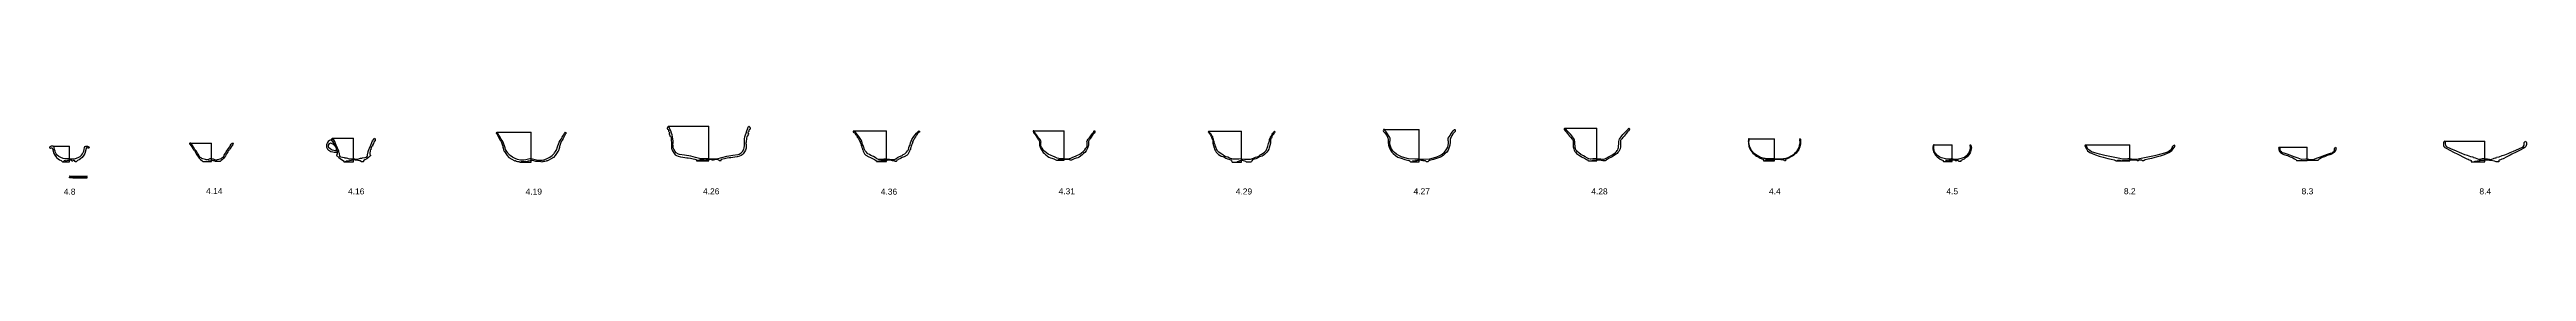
# Model space of a CAD drawing. Header units: millimetres. Extents: x -56 to 14433, y -102 to 92.
# Drawn here: x -56 to 6917, y -102 to 92 of the extents above; entities that cross this region are included whole.
import ezdxf

# ---------------------------------------------------------------- set-up
doc = ezdxf.new("R2010")
doc.units = ezdxf.units.MM
doc.header["$MEASUREMENT"] = 0
for name, color, linetype in [('Asa TSH_4.16', 7, 'Continuous'), ('Ejes', 7, 'Continuous'), ('Escala', 7, 'Continuous'), ('Sigla', 7, 'Continuous'), ('THS_4.27', 7, 'Continuous'), ('TSH_4.14', 7, 'Continuous'), ('TSH_4.16', 7, 'Continuous'), ('TSH_4.19', 7, 'Continuous'), ('TSH_4.26', 7, 'Continuous'), ('TSH_4.28', 7, 'Continuous'), ('TSH_4.29', 7, 'Continuous'), ('TSH_4.31', 7, 'Continuous'), ('TSH_4.36', 7, 'Continuous'), ('TSH_4.4', 7, 'Continuous'), ('TSH_4.5', 7, 'Continuous'), ('TSH_4.8', 7, 'Continuous')]:
    doc.layers.add(name, color=color, linetype=linetype)
doc.styles.get("Standard").update_dxf_attribs({"font": 'Arial.ttf'})

msp = doc.modelspace()

# ---------------------------------------------------------------- hatches: boundary and pattern name
at = {"layer": 'Escala'}
h = msp.add_hatch(color=7, dxfattribs=at)
h.dxf.hatch_style = 1
h.paths.add_polyline_path([(10, -54), (10, -52), (0, -52), (0, -54)])
h.paths.add_polyline_path([(20, -52), (20, -50), (10, -50), (10, -52)])
h.paths.add_polyline_path([(30, -54), (30, -52), (20, -52), (20, -54)])
h.paths.add_polyline_path([(40, -52), (40, -50), (30, -50), (30, -52)])
h.paths.add_polyline_path([(40, -52), (40, -54), (50, -54), (50, -52)])

# ---------------------------------------------------------------- linework, layer by layer
at = {"layer": 'Asa TSH_4.16'}
msp.add_lwpolyline([(747, 36.8), (747, 38.3), (744.3, 43.1), (742.5, 46.7), (740.8, 49.3), (739.2, 50.4), (739.1, 52.1), (739.5, 53.9), (739.1, 54.9), (739.3, 56.2), (736.8, 54), (734.8, 52.7), (731.9, 51.1), (729, 48.4), (726.8, 46), (724.9, 42), (724.1, 38.8), (723.8, 35.3), (723.7, 33.7), (724.7, 30.7), (726.8, 27), (729.8, 23.8), (733, 21.9), (736.1, 20.5), (741.5, 19), (745.7, 18), (750, 18), (752.2, 17.4), (753.9, 16.4), (753.6, 20.9), (753.2, 23.6), (752.6, 24.7), (751.5, 25.7), (750.8, 25.8), (750.7, 25), (749.8, 23), (747.8, 22.3), (744.3, 23.1), (739.6, 24.5), (733.7, 27.4), (730.5, 30.3), (729.8, 34.2), (729.6, 38), (732.2, 43.2), (735.5, 44.5), (739.2, 43.2), (742.4, 40.7), (745, 38.5)], close=True, dxfattribs=at)
at = {"layer": 'Ejes'}
for p, q in [((1204, 74.9), (1300, 74.9)), ((1687, 91.6), (1800, 91.6)), ((2208.2, 78.3), (2300, 78.3)), ((-45.9, 35.4), (0, 35.4)), ((340.5, 44.3), (400, 44.3)), ((741, 57.6), (800, 57.6)), ((741, 57.6), (800, 57.6)), ((4728, 56.1), (4800, 56.1)), ((5248.8, 39.3), (5300, 39.3)), ((5300, -7.9), (5300, 39.3)), ((-17.7, -9), (0, -9)), ((377.3, -8.2), (400, -8.2)), ((777.8, -8.8), (800, -8.8)), ((1268.5, -9.5), (1300, -9.5)), ((1767.7, -6), (1800, -6)), ((2274.1, -7.6), (2300, -7.6)), ((4769.9, -6.3), (4800, -6.3)), ((5280.7, -7.9), (5300, -7.9))]:
    msp.add_line(p, q, dxfattribs=at)
at = {"layer": 'Ejes', "color": 7}
for p, q in [((1300, -9.5), (1300, 74.9)), ((1800, -6), (1800, 91.6)), ((2300, -7.6), (2300, 78.3)), ((2714.8, 78.9), (2800, 78.9)), ((2800, -4.4), (2800, 78.9)), ((3207.7, 77.3), (3300, 77.3)), ((3300, -9.6), (3300, 77.3)), ((3700.9, 82.8), (3800, 82.8)), ((4209.6, 85.8), (4300, 85.8)), ((4300, -6.4), (4300, 85.8)), ((0, -9), (0, 35.4)), ((400, -8.2), (400, 44.3)), ((800, -8.8), (800, 57.6)), ((4800, -6.3), (4800, 56.1)), ((2782.3, -4.4), (2800, -4.4)), ((3286, -9.6), (3300, -9.6)), ((3780, -8.5), (3800, -8.5)), ((4281.6, -6.4), (4300, -6.4))]:
    msp.add_line(p, q, dxfattribs=at)
msp.add_lwpolyline([(3800, -8.5), (3800, 82.8)], dxfattribs=at)
at = {"layer": 'Escala', "color": 7}
for points in [[(40, -50), (40, -54), (50, -54), (50, -50), (0, -50), (0, -52)], [(10, -54), (0, -54), (0, -52), (50, -52)], [(10, -50), (10, -54), (20, -54)], [(20, -50), (20, -54), (30, -54)], [(30, -50), (30, -54), (40, -54)]]:
    msp.add_lwpolyline(points, dxfattribs=at)
at = {"layer": 'THS_4.27', "color": 7}
for points in [[(3800, 0), (3796.6, -1.6), (3788, -1.8), (3769.8, -0.4), (3759.7, 2), (3750.1, 5.4), (3742.2, 8.7), (3735.8, 13.1), (3730.1, 17.9), (3725.8, 22.5), (3722.2, 27.5), (3719.6, 32.9), (3718.4, 37.9), (3717.5, 42.6), (3717.5, 48.1), (3718.3, 51.1), (3718.6, 54.7), (3718.3, 58.2), (3716.1, 61.4), (3713.4, 65.6), (3711, 70), (3706.6, 76.3), (3703.6, 79.8), (3702.7, 80.9), (3701.9, 82.4), (3700.9, 82.8), (3699.6, 82.7), (3699, 81.5), (3698.9, 79.1), (3699.1, 76.9), (3699.9, 75.4), (3701, 74.8), (3702.8, 72.7), (3705.1, 69.9), (3708.4, 65.2), (3710.5, 61.2), (3711.8, 58.4), (3712.8, 56.2), (3712.8, 46.5), (3713.6, 38.1), (3715.4, 32.2), (3718.9, 24), (3722.7, 18.7), (3726.7, 14.3), (3732.9, 8.9), (3740, 4.5), (3748.7, 1.1), (3759.7, -2.1), (3767.4, -3.9), (3771.5, -5.5), (3774, -7.3), (3775.2, -8.5), (3780, -8.5), (3781.3, -7.4), (3782.1, -6.1), (3784.6, -5.8), (3787.1, -6.5), (3789.1, -6.3), (3790.7, -5.3), (3793.3, -4.7), (3796, -4.2), (3800, -4.3)], [(3800, 0), (3803.4, -1.6), (3812, -1.8), (3830.2, -0.4), (3840.3, 2), (3849.9, 5.4), (3857.8, 8.7), (3864.2, 13.1), (3869.9, 17.9), (3874.2, 22.5), (3877.8, 27.5), (3880.4, 32.9), (3881.6, 37.9), (3882.5, 42.6), (3882.5, 48.1), (3881.7, 51.1), (3881.4, 54.7), (3881.7, 58.2), (3883.9, 61.4), (3886.6, 65.6), (3889, 70), (3893.4, 76.3), (3896.4, 79.8), (3897.3, 80.9), (3898.1, 82.4), (3899.1, 82.8)], [(3899.1, 82.8), (3900.4, 82.7), (3901, 81.5), (3901.1, 79.1), (3900.9, 76.9), (3900.1, 75.4), (3899, 74.8), (3897.2, 72.7), (3894.9, 69.9), (3891.6, 65.2), (3889.5, 61.2), (3888.2, 58.4), (3887.2, 56.2), (3887.2, 46.5), (3886.4, 38.1), (3884.6, 32.2), (3881.1, 24), (3877.3, 18.7), (3873.3, 14.3), (3867.1, 8.9), (3860, 4.5), (3851.3, 1.1), (3840.3, -2.1), (3832.6, -3.9), (3828.5, -5.5), (3826, -7.3), (3824.8, -8.5), (3820, -8.5), (3818.7, -7.4), (3817.9, -6.1), (3815.4, -5.8), (3812.9, -6.5), (3810.9, -6.3), (3809.3, -5.3), (3806.7, -4.7), (3804, -4.2), (3800, -4.3)]]:
    msp.add_lwpolyline(points, dxfattribs=at)
at = {"layer": 'TSH_4.14', "color": 7}
for points in [[(400, 0), (395, 0), (395, 0), (393.2, -0.9), (391.2, -1.9), (388.2, -2.9), (385.2, -2.9), (383.4, -2.1), (379.6, -1), (375.7, -0.1), (372.5, 0.8), (370.6, 2), (367.5, 4.6), (366.3, 6.4), (364.2, 9.6), (362.4, 12.9), (360.5, 15.7), (358.5, 18.9), (356.5, 22.2), (353.6, 26.3), (349.6, 32.3), (347.1, 36.5), (344.2, 40.6), (341.9, 43.7), (340.5, 44.3), (339.1, 44), (338.4, 43.1), (338.5, 41.6), (339.8, 39.8), (342.1, 37.2), (345, 33.5), (347.6, 28.9), (349.6, 25.2), (350, 24.5), (350.6, 24.5), (351.2, 24.6), (351.6, 24.4), (352.2, 23.5), (354.1, 19.6), (357.2, 14), (360.7, 8.1), (363.2, 4.2), (365.3, 1.2), (368.7, -2.1), (372.6, -5.4), (375.3, -8), (376.5, -8.2), (377.3, -8.2), (377.9, -7.7), (383.7, -7.6), (388.8, -7.7), (390.3, -6.8), (391.9, -6.4), (393.8, -6.3), (395.9, -5.6), (400, -5.5)], [(400, 0), (405, 0), (405, 0), (406.8, -0.9), (408.8, -1.9), (411.8, -2.9), (414.8, -2.9), (416.6, -2.1), (420.4, -1), (424.3, -0.1), (427.5, 0.8), (429.4, 2), (432.5, 4.6), (433.7, 6.4), (435.8, 9.6), (437.6, 12.9), (439.5, 15.7), (441.5, 18.9), (443.5, 22.2), (446.4, 26.3), (450.4, 32.3), (452.9, 36.5), (455.8, 40.6), (458.1, 43.7), (459.5, 44.3)], [(459.5, 44.3), (460.9, 44), (461.6, 43.1), (461.5, 41.6), (460.2, 39.8), (457.9, 37.2), (455, 33.5), (452.4, 28.9), (450.4, 25.2), (450, 24.5), (449.4, 24.5), (448.8, 24.6), (448.4, 24.4), (447.8, 23.5), (445.9, 19.6), (442.8, 14), (439.3, 8.1), (436.8, 4.2), (434.7, 1.2), (431.3, -2.1), (427.4, -5.4), (424.7, -8), (423.5, -8.2), (422.7, -8.2), (422.1, -7.7), (416.3, -7.6), (411.2, -7.7), (409.7, -6.8), (408.1, -6.4), (406.2, -6.3), (404.1, -5.6), (400, -5.5)]]:
    msp.add_lwpolyline(points, dxfattribs=at)
at = {"layer": 'TSH_4.16'}
for points in [[(800, 0), (797.6, -0.6), (796.1, -0.9), (795.2, -1.6), (792.1, -1.8), (788.8, -1.7), (785.5, -0.6), (783.7, 0.4), (780.1, 1.2), (776.8, 1.5), (774.8, 2.3), (768.5, 3.1), (764.5, 4.5), (763.6, 5.2), (762.1, 5.6), (761.4, 6.6), (761, 8.6), (760.5, 12.6), (760, 14.2), (759.8, 16.8), (759, 18), (758.9, 20.9), (758.1, 21.8), (757.8, 24.1), (755.2, 29.9), (751.5, 38), (748.1, 45.4), (746.2, 50), (742.4, 56.5), (741, 57.6), (739.3, 56.2), (739.1, 54.9), (739.5, 53.9), (739.1, 52.1), (739.2, 50.4), (740.8, 49.3), (742.5, 46.7), (744.3, 43.1), (747, 38.3), (747, 37.8), (747, 36.8), (746.9, 36), (747.1, 35.5), (747.8, 35.2), (749.1, 33.6), (750.7, 30.6), (751.3, 28.1), (750.8, 25.8), (751.5, 25.7), (752.6, 24.7), (753.2, 23.6), (753.6, 20.9), (753.9, 16.9), (754, 15), (753.9, 13.1), (753.1, 11.5), (752.4, 9.4), (752.7, 8.3), (754.6, 6.8), (758.2, 3.7), (762.9, -0.2), (768.2, -3.5), (771.8, -5.6), (772.3, -6.3), (772.2, -7.5), (772.5, -8.5), (773.2, -8.8), (777.8, -8.8), (778.4, -8.6), (778.4, -8), (778.5, -7.4), (779.2, -6.7), (780.5, -6.4), (783.5, -6.1), (788.2, -5.1), (794.4, -3.7), (797.7, -3.4), (800, -3.5)], [(800, 0), (802.4, -0.6), (803.9, -0.9), (804.8, -1.6), (807.9, -1.8), (811.2, -1.7), (814.5, -0.6), (816.3, 0.4), (819.9, 1.2), (823.2, 1.5), (825.2, 2.3), (831.5, 3.1), (835.5, 4.5), (836.4, 5.2), (837.9, 5.6), (838.6, 6.6), (839, 8.6), (839.5, 12.6), (840, 14.2), (840.2, 16.8), (841, 18), (841.1, 20.9), (841.9, 21.8), (842.2, 24.1), (844.8, 29.9), (848.5, 38), (851.9, 45.4), (853.8, 50), (857.6, 56.5), (859, 57.6)], [(859, 57.6), (860.7, 56.2), (860.9, 54.9), (860.5, 53.9), (860.9, 52.1), (860.8, 50.4), (859.2, 49.3), (857.5, 46.7), (855.7, 43.1), (853, 38.3), (853, 37.8), (853, 36.8), (853.1, 36), (852.9, 35.5), (852.2, 35.2), (850.9, 33.6), (849.3, 30.6), (848.7, 28.1), (849.2, 25.8), (848.5, 25.7), (847.4, 24.7), (846.8, 23.6), (846.4, 20.9), (846.1, 16.9), (846, 15), (846.1, 13.1), (846.9, 11.5), (847.6, 9.4), (847.3, 8.3), (845.4, 6.8), (841.8, 3.7), (837.1, -0.2), (831.8, -3.5), (828.2, -5.6), (827.7, -6.3), (827.8, -7.5), (827.5, -8.5), (826.8, -8.8), (822.2, -8.8), (821.6, -8.6), (821.6, -8), (821.5, -7.4), (820.8, -6.7), (819.5, -6.4), (816.5, -6.1), (811.8, -5.1), (805.6, -3.7), (802.3, -3.4), (800, -3.5)]]:
    msp.add_lwpolyline(points, dxfattribs=at)
at = {"layer": 'TSH_4.19'}
for points in [[(1300, 0), (1296.6, -0.3), (1292.7, -1.4), (1289, -2.4), (1284.8, -3.6), (1279.6, -4.3), (1270.2, -4.2), (1261.7, -2.7), (1255.3, 0.3), (1247.7, 4.4), (1241, 9.1), (1235.3, 15), (1234, 16.9), (1231.4, 20.2), (1229.9, 22.8), (1227.9, 26.4), (1226.4, 30.4), (1224.6, 36), (1223.1, 40.7), (1222.5, 43.4), (1221, 46.4), (1218.4, 51.4), (1216, 55.2), (1212.5, 60.5), (1209.1, 66.3), (1206.9, 70.3), (1205, 73.9), (1204, 74.9), (1202.9, 74.4), (1201.8, 73.4), (1201.6, 71.8), (1202, 70.7), (1202.9, 70.8), (1203.5, 70.3), (1204.2, 68.5), (1206.1, 64.1), (1207.7, 60.9), (1210.2, 56.7), (1213, 52.3), (1215.5, 48.2), (1217.7, 43), (1219.6, 37.4), (1219.6, 36.5), (1220.1, 36.1), (1220.1, 33.4), (1220.3, 30.9), (1220.6, 30.7), (1221.1, 31.2), (1221.5, 30.1), (1221.2, 28.4), (1221.5, 27.6), (1222.3, 27.4), (1222.4, 26.5), (1222.1, 25.6), (1222.4, 24.8), (1223.5, 23.1), (1223.5, 21.9), (1224.6, 20.6), (1228.5, 14.7), (1232.7, 9.3), (1237.5, 3.7), (1245.5, -1.7), (1252.2, -5.4), (1253.7, -6.3), (1254.8, -5.8), (1255.6, -4.7), (1256.3, -5.1), (1257.1, -6.2), (1257.7, -7.4), (1261.2, -7.5), (1267, -7.9), (1268.5, -9.5), (1272, -8.8), (1273.1, -8.1), (1280.6, -7.6), (1286.4, -7.6), (1292.1, -6.3), (1297, -4.8), (1300, -5.6)], [(1300, 0), (1303.4, -0.3), (1307.3, -1.4), (1311, -2.4), (1315.2, -3.6), (1320.4, -4.3), (1329.8, -4.2), (1338.3, -2.7), (1344.7, 0.3), (1352.3, 4.4), (1359, 9.1), (1364.7, 15), (1366, 16.9), (1368.6, 20.2), (1370.1, 22.8), (1372.1, 26.4), (1373.6, 30.4), (1375.4, 36), (1376.9, 40.7), (1377.5, 43.4), (1379, 46.4), (1381.6, 51.4), (1384, 55.2), (1387.5, 60.5), (1390.9, 66.3), (1393.1, 70.3), (1395, 73.9), (1396, 74.9)], [(1396, 74.9), (1397.1, 74.4), (1398.2, 73.4), (1398.4, 71.8), (1398, 70.7), (1397.1, 70.8), (1396.5, 70.3), (1395.8, 68.5), (1393.9, 64.1), (1392.3, 60.9), (1389.8, 56.7), (1387, 52.3), (1384.5, 48.2), (1382.3, 43), (1380.4, 37.4), (1380.4, 36.5), (1379.9, 36.1), (1379.9, 33.4), (1379.7, 30.9), (1379.4, 30.7), (1378.9, 31.2), (1378.5, 30.1), (1378.8, 28.4), (1378.5, 27.6), (1377.7, 27.4), (1377.6, 26.5), (1377.9, 25.6), (1377.6, 24.8), (1376.5, 23.1), (1376.5, 21.9), (1375.4, 20.6), (1371.5, 14.7), (1367.3, 9.3), (1362.5, 3.7), (1354.5, -1.7), (1347.8, -5.4), (1346.3, -6.3), (1345.2, -5.8), (1344.4, -4.7), (1343.7, -5.1), (1342.9, -6.2), (1342.3, -7.4), (1338.8, -7.5), (1333, -7.9), (1331.5, -9.5), (1328, -8.8), (1326.9, -8.1), (1319.4, -7.6), (1313.6, -7.6), (1307.9, -6.3), (1303, -4.8), (1300, -5.6)]]:
    msp.add_lwpolyline(points, dxfattribs=at)
at = {"layer": 'TSH_4.26'}
for points in [[(1800, 0), (1777.3, 0), (1763, 3.8), (1749.1, 7), (1732.1, 9.7), (1717.8, 12.2), (1714.7, 12.7), (1708.5, 16.8), (1705, 20.7), (1701.7, 26.7), (1700.1, 31.1), (1699.5, 36.8), (1699.1, 38.2), (1699.1, 41.9), (1699.5, 44.1), (1699.7, 49.9), (1699, 56.2), (1698.1, 61.5), (1696.9, 67.4), (1695.1, 72.5), (1692.8, 78.2), (1690.7, 83.3), (1688.7, 88.6), (1687.9, 91), (1687, 91.6), (1685.9, 91), (1685, 89.9), (1684.5, 88.7), (1684, 87.6), (1683.2, 86.8), (1683.2, 84.8), (1683.7, 83.1), (1685.6, 82), (1686.9, 80.4), (1686.8, 77.5), (1687.2, 76.7), (1688.7, 75.2), (1689.7, 73), (1689.6, 71.8), (1688.4, 70.8), (1688.5, 69.8), (1689.2, 67.7), (1690, 66.4), (1689.9, 64.8), (1690.6, 63.9), (1691.8, 63.3), (1693.2, 62), (1693.8, 58), (1693.8, 54.2), (1694.4, 50.7), (1694.9, 47.1), (1695.5, 44.3), (1695.4, 41.5), (1694.8, 41.1), (1694.7, 40.3), (1694.9, 39.4), (1694.8, 35.6), (1694.9, 30), (1696.8, 24.3), (1699.5, 19.2), (1703.3, 14.1), (1705.8, 10.6), (1708.7, 8.9), (1713.8, 7.2), (1720.1, 5.7), (1727.1, 4.6), (1737.8, 2.8), (1742.3, 2), (1748.2, 1.4), (1756, -0.3), (1760.9, -1.8), (1763.9, -2.7), (1766.1, -2.9), (1766.3, -3.8), (1766, -4.5), (1765.4, -5.4), (1765.7, -5.9), (1767.7, -6), (1769.5, -5.8), (1770.4, -5.3), (1770.3, -4.3), (1770.9, -3.8), (1772, -3.8), (1773.7, -3), (1776.3, -2.4), (1778.3, -2.2), (1780.9, -2.1), (1782.5, -2.5), (1783.5, -3.1), (1785.7, -3.5), (1787.5, -4), (1789.7, -3.9), (1792.3, -3.4), (1794.5, -2.7), (1798.1, -2.5), (1799, -2.4), (1800, -2.4)], [(1800, 0), (1822.7, 0), (1837, 3.8), (1850.9, 7), (1867.9, 9.7), (1882.2, 12.2), (1885.3, 12.7), (1891.5, 16.8), (1895, 20.7), (1898.3, 26.7), (1899.9, 31.1), (1900.5, 36.8), (1900.9, 38.2), (1900.9, 41.9), (1900.5, 44.1), (1900.3, 49.9), (1901, 56.2), (1901.9, 61.5), (1903.1, 67.4), (1904.9, 72.5), (1907.2, 78.2), (1909.3, 83.3), (1911.3, 88.6), (1912.1, 91), (1913, 91.6)], [(1913, 91.6), (1914.1, 91), (1915, 89.9), (1915.5, 88.7), (1916, 87.6), (1916.8, 86.8), (1916.8, 84.8), (1916.3, 83.1), (1914.4, 82), (1913.1, 80.4), (1913.2, 77.5), (1912.8, 76.7), (1911.3, 75.2), (1910.3, 73), (1910.4, 71.8), (1911.6, 70.8), (1911.5, 69.8), (1910.8, 67.7), (1910, 66.4), (1910.1, 64.8), (1909.4, 63.9), (1908.2, 63.3), (1906.8, 62), (1906.2, 58), (1906.2, 54.2), (1905.6, 50.7), (1905.1, 47.1), (1904.5, 44.3), (1904.6, 41.5), (1905.2, 41.1), (1905.3, 40.3), (1905.1, 39.4), (1905.2, 35.6), (1905.1, 30), (1903.2, 24.3), (1900.5, 19.2), (1896.7, 14.1), (1894.2, 10.6), (1891.3, 8.9), (1886.2, 7.2), (1879.9, 5.7), (1872.9, 4.6), (1862.2, 2.8), (1857.7, 2), (1851.8, 1.4), (1844, -0.3), (1839.1, -1.8), (1836.1, -2.7), (1833.9, -2.9), (1833.7, -3.8), (1834, -4.5), (1834.6, -5.4), (1834.3, -5.9), (1832.3, -6), (1830.5, -5.8), (1829.6, -5.3), (1829.7, -4.3), (1829.1, -3.8), (1828, -3.8), (1826.3, -3), (1823.7, -2.4), (1821.7, -2.2), (1819.1, -2.1), (1817.5, -2.5), (1816.5, -3.1), (1814.3, -3.5), (1812.5, -4), (1810.3, -3.9), (1807.7, -3.4), (1805.5, -2.7), (1801.9, -2.5), (1801, -2.4), (1800, -2.4)]]:
    msp.add_lwpolyline(points, dxfattribs=at)
at = {"layer": 'TSH_4.28', "color": 7}
for p, q in [((5675.6, 38.9), (5800, 38.9)), ((5800, -6.5), (5800, 38.9)), ((6220.6, 32.1), (6300, 32.1)), ((6300, -5), (6300, 32.1)), ((6687.1, 49.2), (6800, 49.2)), ((6800, -9.1), (6800, 49.2)), ((5765.3, -6.5), (5800, -6.5)), ((6768.7, -9.1), (6800, -9.1))]:
    msp.add_line(p, q, dxfattribs=at)
for points in [[(4300, 0), (4292.1, 0), (4288.6, -0.8), (4283.8, -1.8), (4280.9, -1.1), (4277.6, -0.3), (4273.8, 1.8), (4267.3, 5.1), (4262, 8), (4255.1, 11.9), (4248.8, 16.6), (4244.7, 20.3), (4242.5, 23.5), (4240.9, 25.4), (4240, 28.6), (4239.1, 32), (4238.6, 36.1), (4238.1, 41.2), (4237.8, 47.2), (4237.3, 52.9), (4236.4, 55.4), (4234.6, 58), (4231.9, 61.4), (4229.5, 64.4), (4226.6, 67.9), (4224, 70.7), (4221, 74.2), (4218.7, 76.6), (4215.5, 79.8), (4213.2, 82.6), (4211.9, 84.2), (4210.8, 85.4), (4209.6, 85.8), (4208.6, 85.3), (4208.2, 84), (4208.3, 82), (4208.6, 81.2), (4211.1, 78.5), (4213.6, 75.7), (4217.1, 71.5), (4220.2, 67.7), (4223.3, 63.8), (4226.5, 59.6), (4229.3, 56.4), (4231.4, 54.2), (4232.6, 52.2), (4233.5, 51), (4233.2, 45.1), (4233.7, 33.4), (4234.8, 27.5), (4236.3, 23.6), (4238.2, 20.5), (4240.6, 17.6), (4243.1, 14.8), (4245.5, 12.5), (4248.3, 10.7), (4252.9, 8.1), (4257, 5.7), (4260.6, 3.6), (4264.9, 1.4), (4268.2, -0.5), (4271.2, -2), (4272.9, -2.8), (4274.2, -3.3), (4274.5, -5.5), (4276.3, -5.9), (4277.9, -6.4), (4281.6, -6.4), (4283.4, -5.6), (4287, -5.5), (4289, -4.6), (4293.2, -4.3), (4294.7, -3.9), (4297.9, -4.6), (4300, -5.5)], [(4300, 0), (4307.9, 0), (4311.4, -0.8), (4316.2, -1.8), (4319.1, -1.1), (4322.4, -0.3), (4326.2, 1.8), (4332.7, 5.1), (4338, 8), (4344.9, 11.9), (4351.2, 16.6), (4355.3, 20.3), (4357.5, 23.5), (4359.1, 25.4), (4360, 28.6), (4360.9, 32), (4361.4, 36.1), (4361.9, 41.2), (4362.2, 47.2), (4362.7, 52.9), (4363.6, 55.4), (4365.4, 58), (4368.1, 61.4), (4370.5, 64.4), (4373.4, 67.9), (4376, 70.7), (4379, 74.2), (4381.3, 76.6), (4384.5, 79.8), (4386.8, 82.6), (4388.1, 84.2), (4389.2, 85.4), (4390.4, 85.8)], [(4390.4, 85.8), (4391.4, 85.3), (4391.8, 84), (4391.7, 82), (4391.4, 81.2), (4388.9, 78.5), (4386.4, 75.7), (4382.9, 71.5), (4379.8, 67.7), (4376.7, 63.8), (4373.5, 59.6), (4370.7, 56.4), (4368.6, 54.2), (4367.4, 52.2), (4366.5, 51), (4366.8, 45.1), (4366.3, 33.4), (4365.2, 27.5), (4363.7, 23.6), (4361.8, 20.5), (4359.4, 17.6), (4356.9, 14.8), (4354.5, 12.5), (4351.7, 10.7), (4347.1, 8.1), (4343, 5.7), (4339.4, 3.6), (4335.1, 1.4), (4331.8, -0.5), (4328.8, -2), (4327.1, -2.8), (4325.8, -3.3), (4325.5, -5.5), (4323.7, -5.9), (4322.1, -6.4), (4318.4, -6.4), (4316.6, -5.6), (4313, -5.5), (4311, -4.6), (4306.8, -4.3), (4305.3, -3.9), (4302.1, -4.6), (4300, -5.5)], [(5800, 0), (5794.6, -0.4), (5780.9, -1.5), (5767.3, 1.4), (5748.8, 5.2), (5730.2, 8.6), (5715, 12.7), (5701.5, 16.9), (5692.6, 19.6), (5687.7, 22.9), (5682.6, 27.3), (5679.9, 31.2), (5679.4, 32.9), (5679.5, 34.3), (5677.9, 36.3), (5676.7, 37.5), (5675.6, 38.9), (5674.2, 38.4), (5673.7, 37.1), (5674.2, 34.4), (5678.2, 27.4), (5681, 22.2), (5687.7, 17.7), (5694.5, 14.9), (5703.3, 11.3), (5714.4, 7.5), (5725.6, 4.1), (5738.9, 0.6), (5747.8, -1.4), (5756, -3.6), (5759.6, -5.2), (5760.9, -6.5), (5765.3, -6.5), (5766.1, -4.4), (5767.6, -3.9), (5773.1, -4.4), (5775.8, -6.5), (5778.3, -6.5), (5779, -4.7), (5781.4, -3.8), (5784.1, -3.9), (5796.5, -3.8), (5800, -3.6)], [(5800, 0), (5805.4, -0.4), (5819.1, -1.5), (5832.7, 1.4), (5851.2, 5.2), (5869.8, 8.6), (5885, 12.7), (5898.5, 16.9), (5907.4, 19.6), (5912.3, 22.9), (5917.4, 27.3), (5920.1, 31.2), (5920.6, 32.9), (5920.5, 34.3), (5922.1, 36.3), (5923.3, 37.5), (5924.4, 38.9)], [(5924.4, 38.9), (5925.8, 38.4), (5926.3, 37.1), (5925.8, 34.4), (5921.8, 27.4), (5919, 22.2), (5912.3, 17.7), (5905.5, 14.9), (5896.7, 11.3), (5885.6, 7.5), (5874.4, 4.1), (5861.1, 0.6), (5852.2, -1.4), (5844, -3.6), (5840.4, -5.2), (5839.1, -6.5), (5834.7, -6.5), (5833.9, -4.4), (5832.4, -3.9), (5826.9, -4.4), (5824.2, -6.5), (5821.7, -6.5), (5821, -4.7), (5818.6, -3.8), (5815.9, -3.9), (5803.5, -3.8), (5800, -3.6)], [(6300, 0), (6296, -1.7), (6283.4, -1.9), (6273.9, 1.3), (6262.6, 5.2), (6250.6, 10.4), (6243.4, 13.1), (6235.1, 15.2), (6230.4, 17), (6227.5, 18.9), (6224.8, 21.7), (6223.7, 23.9), (6223.4, 26.7), (6223.6, 28.3), (6222.8, 30.9), (6221.8, 31.9), (6220.6, 32.1), (6219.7, 31), (6219, 30.2), (6219.5, 27.2), (6219.9, 25.5), (6220.5, 22.7), (6222, 20), (6224.1, 17.8), (6227, 15.6), (6230.3, 13.7), (6233.7, 12.3), (6236.8, 11.1), (6240.6, 10.1), (6244.3, 9), (6248.3, 7.3), (6251.5, 5.6), (6255.6, 4), (6259.7, 2.1), (6264.4, 0), (6267.8, -1.9), (6268.8, -3.1), (6269.2, -5), (6300, -5)], [(6300, 0), (6304, -1.7), (6316.6, -1.9), (6326.1, 1.3), (6337.4, 5.2), (6349.4, 10.4), (6356.6, 13.1), (6364.9, 15.2), (6369.6, 17), (6372.5, 18.9), (6375.2, 21.7), (6376.3, 23.9), (6376.6, 26.7), (6376.4, 28.3), (6377.2, 30.9), (6378.2, 31.9), (6379.4, 32.1)], [(6379.4, 32.1), (6380.3, 31), (6381, 30.2), (6380.5, 27.2), (6380.1, 25.5), (6379.5, 22.7), (6378, 20), (6375.9, 17.8), (6373, 15.6), (6369.7, 13.7), (6366.3, 12.3), (6363.2, 11.1), (6359.4, 10.1), (6355.7, 9), (6351.7, 7.3), (6348.5, 5.6), (6344.4, 4), (6340.3, 2.1), (6335.6, 0), (6332.2, -1.9), (6331.2, -3.1), (6330.8, -5), (6300, -5)], [(6800, 0), (6792.7, 0), (6788.1, -1.1), (6785.7, -2.2), (6782.9, -2.3), (6773.9, 1.5), (6770.1, 2.7), (6768.3, 2.3), (6767, 4), (6760.3, 5.6), (6751.3, 9), (6743.9, 11.1), (6734.8, 15.1), (6728.5, 17.7), (6719.8, 21), (6704.2, 28), (6691.9, 33.8), (6689.6, 38), (6689.2, 42), (6689.2, 46.1), (6688, 47.3), (6687.1, 49.2), (6685, 48.7), (6683.9, 47.2), (6683.1, 44.6), (6683.2, 40.4), (6683.7, 37.3), (6684.7, 34.3), (6687.4, 31.9), (6692.4, 28.6), (6700.9, 24.3), (6711.9, 18.7), (6724.1, 12.4), (6729.4, 10.3), (6738.1, 5.6), (6748.9, -0.3), (6752.5, -1.7), (6756, -2.9), (6759.7, -3.7), (6761.1, -5.4), (6761.3, -8.6), (6761.9, -9.1), (6768.7, -9.1), (6772.8, -7), (6783.8, -5.5), (6786.4, -5.2), (6787.5, -4.2), (6796.8, -4), (6800, -4.7)], [(6800, 0), (6807.3, 0), (6811.9, -1.1), (6814.3, -2.2), (6817.1, -2.3), (6826.1, 1.5), (6829.9, 2.7), (6831.7, 2.3), (6833, 4), (6839.7, 5.6), (6848.7, 9), (6856.1, 11.1), (6865.2, 15.1), (6871.5, 17.7), (6880.2, 21), (6895.8, 28), (6908.1, 33.8), (6910.4, 38), (6910.8, 42), (6910.8, 46.1), (6912, 47.3), (6912.9, 49.2)], [(6912.9, 49.2), (6915, 48.7), (6916.1, 47.2), (6916.9, 44.6), (6916.8, 40.4), (6916.3, 37.3), (6915.3, 34.3), (6912.6, 31.9), (6907.6, 28.6), (6899.1, 24.3), (6888.1, 18.7), (6875.9, 12.4), (6870.6, 10.3), (6861.9, 5.6), (6851.1, -0.3), (6847.5, -1.7), (6844, -2.9), (6840.3, -3.7), (6838.9, -5.4), (6838.7, -8.6), (6838.1, -9.1), (6831.3, -9.1), (6827.2, -7), (6816.2, -5.5), (6813.6, -5.2), (6812.5, -4.2), (6803.2, -4), (6800, -4.7)]]:
    msp.add_lwpolyline(points, dxfattribs=at)
at = {"layer": 'TSH_4.29', "color": 7}
for points in [[(3300, 0), (3292.1, -1.1), (3290.1, -1.8), (3281.2, -1.8), (3275.3, -1), (3266.3, 1.3), (3260.8, 4.1), (3256.8, 5.1), (3253.6, 6.1), (3250.5, 8.4), (3247.7, 11.1), (3244.2, 13.1), (3239.7, 15.4), (3235.7, 18.6), (3232.9, 21.1), (3231, 23.2), (3229.8, 25.7), (3229, 27.4), (3228, 30), (3227.2, 32.4), (3226.5, 35.1), (3225.3, 39.5), (3224.1, 43.2), (3222.6, 47.6), (3221.9, 50.7), (3221.2, 54.5), (3220.1, 57.3), (3219.1, 58.9), (3218.8, 59.9), (3218.5, 61.3), (3217.2, 63.6), (3215.3, 67.1), (3213.8, 69.3), (3211.9, 72), (3210, 73.9), (3208.9, 75.4), (3208.5, 76.9), (3207.7, 77.3), (3206.3, 77.1), (3206, 76.2), (3206.3, 74.6), (3207.8, 73.3), (3209.3, 71.1), (3211.2, 68.4), (3212.5, 66), (3213.6, 64.6), (3214.7, 62.5), (3215.3, 60.5), (3216.2, 58.3), (3216.5, 56.6), (3217.5, 55.6), (3218.3, 54.8), (3218.8, 53), (3219.1, 43.8), (3220.6, 37.1), (3222.3, 30.2), (3223.6, 26.5), (3226.4, 21.8), (3228.6, 18.4), (3231.4, 15.5), (3235.2, 12.3), (3239.3, 9), (3241.9, 7.2), (3244.4, 6.8), (3247.1, 6.6), (3249.8, 4.8), (3252.7, 3), (3255.6, 1.7), (3260.1, -0.2), (3263.8, -1.2), (3267.2, -2.2), (3269.5, -3.4), (3271.2, -5.7), (3272.4, -7.8), (3273.8, -9.6), (3286, -9.6), (3288.3, -8.2), (3290.8, -7.4), (3294.3, -6), (3295.8, -5.5), (3299, -5.5), (3300, -6.3)], [(3300, 0), (3307.9, -1.1), (3309.9, -1.8), (3318.8, -1.8), (3324.7, -1), (3333.7, 1.3), (3339.2, 4.1), (3343.2, 5.1), (3346.4, 6.1), (3349.5, 8.4), (3352.3, 11.1), (3355.8, 13.1), (3360.3, 15.4), (3364.3, 18.6), (3367.1, 21.1), (3369, 23.2), (3370.2, 25.7), (3371, 27.4), (3372, 30), (3372.8, 32.4), (3373.5, 35.1), (3374.7, 39.5), (3375.9, 43.2), (3377.4, 47.6), (3378.1, 50.7), (3378.8, 54.5), (3379.9, 57.3), (3380.9, 58.9), (3381.2, 59.9), (3381.5, 61.3), (3382.8, 63.6), (3384.7, 67.1), (3386.2, 69.3), (3388.1, 72), (3390, 73.9), (3391.1, 75.4), (3391.5, 76.9), (3392.3, 77.3)], [(3392.3, 77.3), (3393.7, 77.1), (3394, 76.2), (3393.7, 74.6), (3392.2, 73.3), (3390.7, 71.1), (3388.8, 68.4), (3387.5, 66), (3386.4, 64.6), (3385.3, 62.5), (3384.7, 60.5), (3383.8, 58.3), (3383.5, 56.6), (3382.5, 55.6), (3381.7, 54.8), (3381.2, 53), (3380.9, 43.8), (3379.4, 37.1), (3377.7, 30.2), (3376.4, 26.5), (3373.6, 21.8), (3371.4, 18.4), (3368.6, 15.5), (3364.8, 12.3), (3360.7, 9), (3358.1, 7.2), (3355.6, 6.8), (3352.9, 6.6), (3350.2, 4.8), (3347.3, 3), (3344.4, 1.7), (3339.9, -0.2), (3336.2, -1.2), (3332.8, -2.2), (3330.5, -3.4), (3328.8, -5.7), (3327.6, -7.8), (3326.2, -9.6), (3314, -9.6), (3311.7, -8.2), (3309.2, -7.4), (3305.7, -6), (3304.2, -5.5), (3301, -5.5), (3300, -6.3)]]:
    msp.add_lwpolyline(points, dxfattribs=at)
at = {"layer": 'TSH_4.31', "color": 7}
for points in [[(2800, 0), (2790.8, 0), (2785.2, 0.6), (2780.6, 1.9), (2775, 4), (2768.1, 6.8), (2763.6, 9.2), (2755.6, 13.2), (2750.6, 16.5), (2745.8, 20.7), (2741.3, 25.2), (2738.3, 29.6), (2736.2, 32.6), (2735.1, 36.4), (2734.5, 39.6), (2734.9, 42.7), (2735.2, 45.5), (2735.7, 48.5), (2734.8, 50.5), (2731.6, 54.8), (2729.4, 57.8), (2726.7, 61.6), (2724.5, 64.8), (2722.3, 67.7), (2720, 71.4), (2718.6, 73.2), (2717, 75.3), (2716.1, 76.6), (2715.7, 78), (2714.8, 78.9), (2713.7, 78.7), (2712.9, 78.2), (2712.9, 77.2), (2713.7, 74.8), (2715, 72.4), (2716.1, 71), (2717.3, 70.4), (2718.7, 68.4), (2720.8, 65.2), (2723.8, 60.4), (2725.4, 57.5), (2727.2, 54.5), (2729.3, 52), (2730.1, 50.8), (2730.7, 49.3), (2731.2, 37.3), (2731.8, 34.9), (2733.5, 30), (2735.8, 25.9), (2738.1, 21.9), (2741.5, 17.7), (2745.4, 14.2), (2749.2, 10.9), (2753.8, 7.1), (2757.6, 4.3), (2761.5, 2.7), (2765.6, 1.4), (2771, -0.6), (2775, -2.4), (2776.7, -3.6), (2778.5, -4.4), (2782.3, -4.4), (2784.8, -2.5), (2787.3, -2), (2789.4, -2.3), (2791.5, -2.6), (2800, -2.6)], [(2800, 0), (2809.2, 0), (2814.8, 0.6), (2819.4, 1.9), (2825, 4), (2831.9, 6.8), (2836.4, 9.2), (2844.4, 13.2), (2849.4, 16.5), (2854.2, 20.7), (2858.7, 25.2), (2861.7, 29.6), (2863.8, 32.6), (2864.9, 36.4), (2865.5, 39.6), (2865.1, 42.7), (2864.8, 45.5), (2864.3, 48.5), (2865.2, 50.5), (2868.4, 54.8), (2870.6, 57.8), (2873.3, 61.6), (2875.5, 64.8), (2877.7, 67.7), (2880, 71.4), (2881.4, 73.2), (2883, 75.3), (2883.9, 76.6), (2884.3, 78), (2885.2, 78.9)], [(2885.2, 78.9), (2886.3, 78.7), (2887.1, 78.2), (2887.1, 77.2), (2886.3, 74.8), (2885, 72.4), (2883.9, 71), (2882.7, 70.4), (2881.3, 68.4), (2879.2, 65.2), (2876.2, 60.4), (2874.6, 57.5), (2872.8, 54.5), (2870.7, 52), (2869.9, 50.8), (2869.3, 49.3), (2868.8, 37.3), (2868.2, 34.9), (2866.5, 30), (2864.2, 25.9), (2861.9, 21.9), (2858.5, 17.7), (2854.6, 14.2), (2850.8, 10.9), (2846.2, 7.1), (2842.4, 4.3), (2838.5, 2.7), (2834.4, 1.4), (2829, -0.6), (2825, -2.4), (2823.3, -3.6), (2821.5, -4.4), (2817.7, -4.4), (2815.2, -2.5), (2812.7, -2), (2810.6, -2.3), (2808.5, -2.6), (2800, -2.6)]]:
    msp.add_lwpolyline(points, dxfattribs=at)
at = {"layer": 'TSH_4.36'}
for points in [[(2300, 0), (2298.9, -0.9), (2296.9, -1.1), (2292.6, -1.4), (2289.5, -1.9), (2280.3, -2.7), (2277.5, -2.2), (2273.5, -0.2), (2268.7, 3.6), (2263.5, 6.5), (2256, 9.1), (2252.6, 11.6), (2248.2, 13.6), (2246, 15.2), (2243.7, 18.6), (2240.4, 22.5), (2239, 24.4), (2238, 26.3), (2237.6, 28.2), (2237.3, 30), (2236.7, 31.7), (2235.6, 34.2), (2234.2, 37.2), (2233.1, 40), (2232, 44.8), (2230.7, 49.9), (2228.4, 54.2), (2224.5, 59.9), (2219.6, 66.7), (2215.3, 71.8), (2212.6, 74.7), (2210.4, 76.9), (2209.4, 77.8), (2208.2, 78.3), (2207.4, 78.1), (2206.8, 77.6), (2206.4, 76.6), (2206.7, 75), (2207.3, 74.6), (2208.5, 74.2), (2210.4, 72.6), (2211.8, 71.1), (2212.5, 69.9), (2213.2, 68.5), (2214, 67.9), (2215.4, 65.7), (2216.7, 64), (2217.9, 62), (2217.9, 60.9), (2218.9, 60.1), (2220.6, 58), (2221.2, 56.2), (2222.8, 54.3), (2223.7, 52.2), (2224.2, 50.4), (2224.7, 49.8), (2226.1, 48.3), (2226.3, 47.5), (2225.9, 46.2), (2226.2, 45.2), (2226.9, 44.5), (2227.7, 42.4), (2229.1, 38.1), (2230.2, 35), (2230.8, 31.8), (2231.8, 29.6), (2232.5, 27.8), (2232.5, 26.4), (2233.7, 24.7), (2234.6, 21.1), (2238.7, 13.3), (2239.8, 11.7), (2241.9, 9.6), (2250.2, 5.5), (2255.6, 3.4), (2260.6, 0.8), (2266.4, -2.4), (2269.2, -4), (2271.4, -4.9), (2271.3, -5.4), (2270.6, -5.9), (2270.7, -6.5), (2271.7, -6.6), (2272.2, -7.5), (2274.1, -7.6), (2275.4, -6.9), (2277.2, -7), (2280, -6.3), (2282.6, -5.8), (2285.2, -5.1), (2291.4, -4.4), (2297.3, -4.5), (2298.9, -4.9), (2300, -5.6)], [(2300, 0), (2301.1, -0.9), (2303.1, -1.1), (2307.4, -1.4), (2310.5, -1.9), (2319.7, -2.7), (2322.5, -2.2), (2326.5, -0.2), (2331.3, 3.6), (2336.5, 6.5), (2344, 9.1), (2347.4, 11.6), (2351.8, 13.6), (2354, 15.2), (2356.3, 18.6), (2359.6, 22.5), (2361, 24.4), (2362, 26.3), (2362.4, 28.2), (2362.7, 30), (2363.3, 31.7), (2364.4, 34.2), (2365.8, 37.2), (2366.9, 40), (2368, 44.8), (2369.3, 49.9), (2371.6, 54.2), (2375.5, 59.9), (2380.4, 66.7), (2384.7, 71.8), (2387.4, 74.7), (2389.6, 76.9), (2390.6, 77.8), (2391.8, 78.3)], [(2391.8, 78.3), (2392.6, 78.1), (2393.2, 77.6), (2393.6, 76.6), (2393.3, 75), (2392.7, 74.6), (2391.5, 74.2), (2389.6, 72.6), (2388.2, 71.1), (2387.5, 69.9), (2386.8, 68.5), (2386, 67.9), (2384.6, 65.7), (2383.3, 64), (2382.1, 62), (2382.1, 60.9), (2381.1, 60.1), (2379.4, 58), (2378.8, 56.2), (2377.2, 54.3), (2376.3, 52.2), (2375.8, 50.4), (2375.3, 49.8), (2373.9, 48.3), (2373.7, 47.5), (2374.1, 46.2), (2373.8, 45.2), (2373.1, 44.5), (2372.3, 42.4), (2370.9, 38.1), (2369.8, 35), (2369.2, 31.8), (2368.2, 29.6), (2367.5, 27.8), (2367.5, 26.4), (2366.3, 24.7), (2365.4, 21.1), (2361.3, 13.3), (2360.2, 11.7), (2358.1, 9.6), (2349.8, 5.5), (2344.4, 3.4), (2339.4, 0.8), (2333.6, -2.4), (2330.8, -4), (2328.6, -4.9), (2328.7, -5.4), (2329.4, -5.9), (2329.3, -6.5), (2328.3, -6.6), (2327.8, -7.5), (2325.9, -7.6), (2324.6, -6.9), (2322.8, -7), (2320, -6.3), (2317.4, -5.8), (2314.8, -5.1), (2308.6, -4.4), (2302.7, -4.5), (2301.1, -4.9), (2300, -5.6)]]:
    msp.add_lwpolyline(points, dxfattribs=at)
at = {"layer": 'TSH_4.4'}
for points in [[(4800, 0), (4799.1, -0.4), (4797, -0.7), (4789.8, -0.6), (4786.2, -0.5), (4782.6, -0.4), (4780, -0.4), (4776.8, -0.3), (4773.4, 0.2), (4771.3, 0.6), (4768.2, 1.2), (4764.1, 2.7), (4761.9, 3.5), (4759.7, 4.5), (4757.4, 5.7), (4755.2, 6.8), (4753.2, 7.6), (4751.2, 8.8), (4748.7, 10.5), (4746.6, 11.5), (4743, 14.6), (4740.5, 17.1), (4738.1, 20.2), (4736.3, 22.3), (4734.6, 25), (4733.5, 26.9), (4732.1, 29.8), (4731.2, 31.7), (4730.8, 33.4), (4729.9, 35.3), (4729.4, 36.8), (4729.1, 38.4), (4728.4, 40.9), (4728, 43.8), (4728.1, 46.1), (4728, 49.5), (4728.4, 50.5), (4728.4, 51.4), (4728.6, 52.6), (4728.7, 53.9), (4729.1, 54.8), (4729.2, 55.4), (4728.5, 55.8), (4728, 56.1), (4727.3, 56.1), (4727.1, 55.5), (4726.9, 54.3), (4726.8, 51.7), (4726.7, 50.8), (4726.3, 50.2), (4726.5, 44.5), (4726.5, 42.6), (4726.8, 41.8), (4727.6, 36.7), (4728.3, 34.1), (4728.6, 32.9), (4729.2, 32), (4731.6, 26.1), (4733.6, 23.1), (4736.5, 18.9), (4739.3, 15.6), (4742.5, 12.7), (4745.4, 10.2), (4749.7, 7.4), (4753.9, 4.8), (4759.9, 1.8), (4767.1, -1.6), (4769.1, -2.3), (4769.4, -3), (4769.2, -3.8), (4768.7, -3.8), (4768.5, -4.2), (4769, -5.1), (4769.1, -6.1), (4769.9, -6.3), (4770.5, -5.8), (4771.7, -6), (4772.7, -4.6), (4773.5, -3.7), (4774.3, -3), (4777.6, -3.1), (4778.6, -3.5), (4779.9, -3.5), (4781.2, -2.8), (4783.3, -2.5), (4785.9, -2.4), (4790.1, -2), (4796.3, -2.1), (4798.9, -2), (4800, -2.9)], [(4800, 0), (4800.9, -0.4), (4803, -0.7), (4810.2, -0.6), (4813.8, -0.5), (4817.4, -0.4), (4820, -0.4), (4823.2, -0.3), (4826.6, 0.2), (4828.7, 0.6), (4831.8, 1.2), (4835.9, 2.7), (4838.1, 3.5), (4840.3, 4.5), (4842.6, 5.7), (4844.8, 6.8), (4846.8, 7.6), (4848.8, 8.8), (4851.3, 10.5), (4853.4, 11.5), (4857, 14.6), (4859.5, 17.1), (4861.9, 20.2), (4863.7, 22.3), (4865.4, 25), (4866.5, 26.9), (4867.9, 29.8), (4868.8, 31.7), (4869.2, 33.4), (4870.1, 35.3), (4870.6, 36.8), (4870.9, 38.4), (4871.6, 40.9), (4872, 43.8), (4871.9, 46.1), (4872, 49.5), (4871.6, 50.5), (4871.6, 51.4), (4871.4, 52.6), (4871.3, 53.9), (4870.9, 54.8), (4870.8, 55.4), (4871.5, 55.8), (4872, 56.1)], [(4872, 56.1), (4872.7, 56.1), (4872.9, 55.5), (4873.1, 54.3), (4873.2, 51.7), (4873.3, 50.8), (4873.7, 50.2), (4873.5, 44.5), (4873.5, 42.6), (4873.2, 41.8), (4872.4, 36.7), (4871.7, 34.1), (4871.4, 32.9), (4870.8, 32), (4868.4, 26.1), (4866.4, 23.1), (4863.5, 18.9), (4860.7, 15.6), (4857.5, 12.7), (4854.6, 10.2), (4850.3, 7.4), (4846.1, 4.8), (4840.1, 1.8), (4832.9, -1.6), (4830.9, -2.3), (4830.6, -3), (4830.8, -3.8), (4831.3, -3.8), (4831.5, -4.2), (4831, -5.1), (4830.9, -6.1), (4830.1, -6.3), (4829.5, -5.8), (4828.3, -6), (4827.3, -4.6), (4826.5, -3.7), (4825.7, -3), (4822.4, -3.1), (4821.4, -3.5), (4820.1, -3.5), (4818.8, -2.8), (4816.7, -2.5), (4814.1, -2.4), (4809.9, -2), (4803.7, -2.1), (4801.1, -2), (4800, -2.9)]]:
    msp.add_lwpolyline(points, dxfattribs=at)
at = {"layer": 'TSH_4.5'}
for points in [[(5300, 0), (5299.6, -0.4), (5297.7, -0.6), (5297, -0.9), (5294.1, -1.1), (5293.4, -1.4), (5289.3, -1.2), (5286.8, -1.4), (5283.6, -1.2), (5281.4, -0.4), (5277.5, 0.3), (5270.4, 2.5), (5265.3, 4.4), (5262, 6.7), (5259.4, 8.6), (5256.9, 11), (5254.2, 14.2), (5252.5, 16.7), (5250.8, 19.6), (5249.7, 22.8), (5249.2, 24.2), (5248.7, 26.6), (5248.4, 28), (5248.5, 30.6), (5248.4, 34.4), (5248.5, 35.2), (5249, 35.5), (5248.8, 37.7), (5249.1, 38.5), (5249.5, 38.9), (5249.1, 39.2), (5248.8, 39.3), (5248.2, 39.3), (5247.8, 39.2), (5247.4, 38.5), (5247.2, 37.6), (5246.8, 36.9), (5246.4, 35.3), (5246, 33.6), (5245.8, 30.8), (5246, 27.6), (5246.8, 22.8), (5247.7, 19.7), (5249.2, 16.7), (5252.5, 11.1), (5257.6, 5.3), (5261.8, 2.3), (5266.4, -1), (5270.5, -3), (5273, -4.4), (5274.6, -5.1), (5275, -5.6), (5274.9, -6.3), (5275, -7), (5275.5, -7.7), (5275.7, -7.9), (5280.7, -7.9), (5281.3, -7.3), (5281.6, -6.7), (5282.5, -5.8), (5283.1, -5.2), (5284.4, -4.8), (5285.5, -4.9), (5286.6, -5.4), (5287.6, -6.1), (5290.1, -6), (5291.3, -5.1), (5292.1, -4.6), (5294, -4.6), (5295.2, -4.2), (5297.3, -4), (5298.8, -3.9), (5299.2, -3.6), (5300, -4.4)], [(5300, 0), (5300.4, -0.4), (5302.3, -0.6), (5303, -0.9), (5305.9, -1.1), (5306.6, -1.4), (5310.7, -1.2), (5313.2, -1.4), (5316.4, -1.2), (5318.6, -0.4), (5322.5, 0.3), (5329.6, 2.5), (5334.7, 4.4), (5338, 6.7), (5340.6, 8.6), (5343.1, 11), (5345.8, 14.2), (5347.5, 16.7), (5349.2, 19.6), (5350.3, 22.8), (5350.8, 24.2), (5351.3, 26.6), (5351.6, 28), (5351.5, 30.6), (5351.6, 34.4), (5351.5, 35.2), (5351, 35.5), (5351.2, 37.7), (5350.9, 38.5), (5350.5, 38.9), (5350.9, 39.2), (5351.2, 39.3)], [(5351.2, 39.3), (5351.8, 39.3), (5352.2, 39.2), (5352.6, 38.5), (5352.8, 37.6), (5353.2, 36.9), (5353.6, 35.3), (5354, 33.6), (5354.2, 30.8), (5354, 27.6), (5353.2, 22.8), (5352.3, 19.7), (5350.8, 16.7), (5347.5, 11.1), (5342.4, 5.3), (5338.2, 2.3), (5333.6, -1), (5329.5, -3), (5327, -4.4), (5325.4, -5.1), (5325, -5.6), (5325.1, -6.3), (5325, -7), (5324.5, -7.7), (5324.3, -7.9), (5319.3, -7.9), (5318.7, -7.3), (5318.4, -6.7), (5317.5, -5.8), (5316.9, -5.2), (5315.6, -4.8), (5314.5, -4.9), (5313.4, -5.4), (5312.4, -6.1), (5309.9, -6), (5308.7, -5.1), (5307.9, -4.6), (5306, -4.6), (5304.8, -4.2), (5302.7, -4), (5301.2, -3.9), (5300.8, -3.6), (5300, -4.4)]]:
    msp.add_lwpolyline(points, dxfattribs=at)
at = {"layer": 'TSH_4.8'}
for points in [[(0, 0), (-10.9, 0), (-17.1, 1), (-24.4, 3.3), (-30, 6.5), (-34.4, 10.1), (-37.4, 13.9), (-39.1, 17.2), (-40.4, 21.6), (-41.7, 26.3), (-42.9, 31.3), (-44.2, 34), (-45.9, 35.4), (-47.1, 35.1), (-48, 35), (-49.3, 35.4), (-51.4, 34.9), (-53.3, 34.4), (-55.2, 33.5), (-55.8, 31.3), (-55.5, 30.2), (-54.3, 29.3), (-52.7, 29.5), (-51.1, 30.7), (-49.4, 30.9), (-48.1, 30.5), (-47.2, 28.6), (-43.3, 14.5), (-40.9, 9.7), (-36.1, 3.2), (-31.7, -0.7), (-27.7, -2.8), (-23.3, -5.1), (-21.2, -6.6), (-19.4, -8.5), (-17.7, -9), (-15.8, -8.4), (-15.6, -7.3), (-15.1, -6.1), (-14.1, -5.4), (-12.7, -4.6), (-11.4, -4.9), (-10, -6), (-9.2, -7.3), (-8, -7.2), (-7, -6.4), (-6.5, -4.8), (-4.7, -4.4), (-2.6, -4.2), (0, -4.1), (0, -4.1)], [(45.9, 35.4), (47.1, 35.1), (48, 35), (49.3, 35.4), (51.4, 34.9), (53.3, 34.4), (55.2, 33.5), (55.8, 31.3), (55.5, 30.2), (54.3, 29.3), (52.7, 29.5), (51.1, 30.7), (49.4, 30.9), (48.1, 30.5), (47.2, 28.6), (43.3, 14.5), (40.9, 9.7), (36.1, 3.2), (31.7, -0.7), (27.7, -2.8), (23.3, -5.1), (21.2, -6.6), (19.4, -8.5), (17.7, -9), (15.8, -8.4), (15.6, -7.3), (15.1, -6.1), (14.1, -5.4), (12.7, -4.6), (11.4, -4.9), (10, -6), (9.2, -7.3), (8, -7.2), (7, -6.4), (6.5, -4.8), (4.7, -4.4), (2.6, -4.2), (0, -4.1), (0, -4.1)], [(0, 0), (10.9, 0), (17.1, 1), (24.4, 3.3), (30, 6.5), (34.4, 10.1), (37.4, 13.9), (39.1, 17.2), (40.4, 21.6), (41.7, 26.3), (42.9, 31.3), (44.2, 34), (45.9, 35.4)]]:
    msp.add_lwpolyline(points, dxfattribs=at)

# ---------------------------------------------------------------- texts
at = {"layer": 'Escala', "color": 7}
for s, p in [('0', (-0.8, -47.8)), ('5', (49.2, -47.7))]:
    msp.add_text(s, height=2.1, dxfattribs=at).set_placement(p)
at = {"layer": 'Sigla'}
for s, p in [('4.8', (-15.7, -101.5)), ('4.14', (384.8, -100.1)), ('4.16', (784.3, -100.8)), ('4.19', (1284.3, -101.4)), ('4.26', (1783.7, -100.6)), ('4.36', (2284.1, -101.6)), ('4.31', (2784.7, -100.5)), ('4.29', (3283.4, -101.1)), ('4.27', (3784, -100.4)), ('4.28', (4284.2, -100.9)), ('4.4', (4784.5, -100.9)), ('4.5', (5283.9, -100.7)), ('8.2', (5783.7, -100.3)), ('8.3', (6283.9, -100.4)), ('8.4', (6784.5, -100.8))]:
    msp.add_text(s, height=16.99, dxfattribs=at).set_placement(p)

doc.saveas('drawing.dxf')
